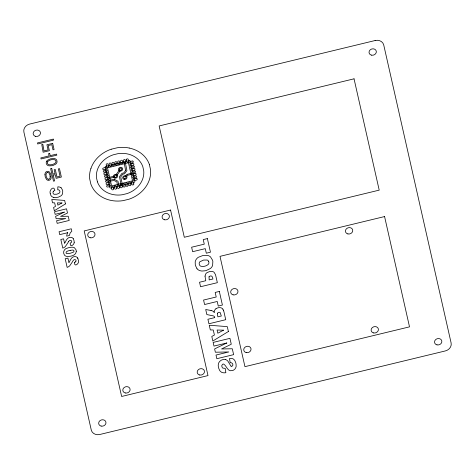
<?xml version="1.0" encoding="UTF-8"?>
<svg xmlns="http://www.w3.org/2000/svg" width="475" height="475" viewBox="0 0 475 475"><rect width="100%" height="100%" fill="white"/><g stroke="black" fill="none" stroke-linecap="round" stroke-linejoin="round"><path stroke-width="0.71" d="M217.437 313.72L217.425 314.147A7.683 6.597 -16 0 0 217.455 314.878L217.9 316.849L221.314 316.023L220.186 312.592A1.199 1.027 -16 0 0 220.062 312.491A1.71 1.467 -16 0 0 218.714 312.366A1.55 1.33 -16 0 0 217.408 313.72M74.165 242.648L74.136 242.903A3.693 3.171 -16 0 1 74.052 243.259C73.37 245.326 69.76 247.653 70.181 243.052A3.913 3.361 -16 0 0 71.09 242.618L71.404 242.345A1.211 1.045 -16 0 0 71.529 242.179C72.473 240.641 69.962 239.554 69.095 240.944A2.434 2.09 -16 0 0 68.97 241.086L68.531 241.692M209.036 276.866L209.178 279.912L212.919 279.003L212.42 277.038L211.696 276.153A2.001 1.716 -16 0 0 210.253 276.022A1.799 1.544 -16 0 0 209.024 276.866M75.442 261.897L75.763 261.63A1.211 1.045 -16 0 0 75.893 261.464C76.837 259.914 74.326 258.839 73.453 260.229A2.434 2.09 -16 0 0 73.328 260.365L72.889 260.977A20.045 17.219 -16 0 0 72.17 262.248L69.724 265.81A6.519 5.599 -16 0 1 67.147 267.389L65.194 258.756L67.907 258.097L68.922 262.586L69.409 261.868A7.184 6.175 -16 0 0 69.617 261.505L70.205 260.33A14.541 12.492 -16 0 1 70.959 258.976L71.725 257.996A4.239 3.64 -16 0 1 72.052 257.688A3.64 3.129 -16 0 1 77.692 257.907M111.221 149.221L117.337 147.743A30.626 26.309 -16 0 1 129.236 148.022M106.311 180.387L108.342 179.894A0.986 0.849 -16 0 1 109.487 180.494A0.986 0.849 -16 0 1 108.716 181.551L106.685 182.044A0.986 0.849 -16 0 1 105.533 181.45A0.986 0.849 -16 0 1 106.311 180.387M133.873 178.089L135.903 177.597A0.986 0.849 -16 0 0 136.681 176.54A0.986 0.849 -16 0 0 135.529 175.94L133.499 176.433A0.986 0.849 -16 0 0 132.727 177.496A0.986 0.849 -16 0 0 133.873 178.089M67.735 232.708L59.737 234.638L59.078 231.735L71.28 228.784L71.82 231.159L70.134 233.017L69.403 235.487L66.672 236.146A11.78 10.117 -16 0 1 67.67 232.685M70.169 250.361L72.639 250.04A2.048 1.758 -16 0 1 72.996 250.088L73.376 250.212A1.247 1.069 -16 0 1 73.898 250.747L73.922 250.83A1.562 1.342 -16 0 1 73.975 251.091L73.975 251.174A1.17 1.003 -16 0 1 73.785 251.732L73.518 252.017A2.072 1.781 -16 0 1 73.239 252.213L70.852 253.08A24.118 20.716 -16 0 1 69.498 253.401L67.349 253.65A2.232 1.918 -16 0 1 66.88 253.579L66.518 253.442A1.182 1.015 -16 0 1 66.049 252.896L66.292 251.869L67.539 251.097A17.646 15.158 -16 0 1 70.175 250.384M211.066 310.502L205.711 309.51L206.851 314.569L212.527 315.721A6.959 5.979 -16 0 1 213.536 315.976L214.005 316.219A2.286 1.959 -16 0 1 214.641 317.223L214.73 317.615L207.913 319.265L208.929 323.76L225.726 319.699L224.04 312.235A22.064 18.953 -16 0 0 223.66 310.834M225.411 359.569C222.057 358.732 218.215 361.428 218.239 364.978A12.754 10.955 -16 0 0 218.447 367.133A20.14 17.296 -16 0 0 218.72 368.273L219.794 370.708L221.303 372.115A6.531 5.611 -16 0 0 224.604 372.833L225.857 372.709L225.203 368.374L222.965 368.131A2.577 2.215 -16 0 1 222.288 367.603L221.7 365.851L222.442 364.396A1.461 1.253 -16 0 1 222.733 364.224A1.52 1.306 -16 0 1 223.054 364.111A1.431 1.229 -16 0 1 223.701 364.088C226.765 365.875 227.531 372.05 232.346 370.571A4.412 3.788 -16 0 0 233.848 369.936L235.107 368.832L235.915 367.3A6.288 5.403 -16 0 0 236.14 366.166L236.069 364.307A18.252 15.675 -16 0 0 235.695 362.556L234.733 360.383L233.712 359.278A4.423 3.8 -16 0 0 232.406 358.619L229.514 358.465L230.179 362.758A4.53 3.889 -16 0 1 230.601 362.734C232.566 362.282 233.943 365.661 231.877 366.314A1.015 0.873 -16 0 1 231.093 366.154M231.082 366.166L230.583 365.619A10.129 8.698 -16 0 1 230.132 364.812L227.958 361.261A5.688 4.887 -16 0 0 225.441 359.516M197.024 268.737L195.51 265.673A16.791 14.422 -16 0 1 195.296 264.777L195.189 262.016A7.535 6.472 -16 0 1 195.498 260.793A7.392 6.353 -16 0 1 197.861 257.61A7.244 6.223 -16 0 1 198.312 257.296L203.009 255.479L207.438 255.378A7.167 6.157 -16 0 1 210.484 256.868L212.533 260.181A14.933 12.825 -16 0 1 212.853 261.493L212.616 265.43A7.362 6.323 -16 0 1 210.348 268.541L206.269 270.507A14.701 12.629 -16 0 1 205.04 270.798L202.071 271.029A7.648 6.567 -16 0 1 200.634 270.827A7.41 6.365 -16 0 1 196.988 268.761M73.198 238.699L73.583 239.442A9.916 8.514 -16 0 1 74.183 242.648M77.562 257.984L77.948 258.727M222.906 309.166L223.66 310.834M208.543 261.214L208.745 261.672A4.679 4.02 -16 0 1 208.869 262.182L208.917 262.675A3.177 2.725 -16 0 1 208.335 264.32C206.459 266.142 203.401 266.855 200.889 266.232A3.171 2.725 -16 0 1 199.565 265.08L199.322 264.456A4.91 4.222 -16 0 1 199.215 263.928L199.203 263.257A3.046 2.618 -16 0 1 199.856 261.784L203.585 260.051L207.237 260.039A3.218 2.767 -16 0 1 208.549 261.214M74.545 262.331C74.118 266.932 77.734 264.605 78.411 262.538A3.693 3.171 -16 0 0 78.494 262.188L78.523 261.933A9.916 8.514 -16 0 0 77.888 258.744M149.334 164.362L150.528 169.64A30.626 26.309 -16 0 1 149.245 180.156A30.911 26.547 -16 0 1 128.98 199.221L122.859 200.688A30.626 26.309 -16 0 1 110.966 200.402A30.911 26.547 -16 0 1 90.85 184.074L89.668 178.79A30.626 26.309 -16 0 1 90.957 168.275M97.411 181.872L96.478 177.757A23.881 20.514 -16 0 1 113.198 154.82L117.966 153.662A23.881 20.514 -16 0 1 142.785 166.559L143.717 170.673A23.881 20.514 -16 0 1 127.003 193.61L122.229 194.762A23.881 20.514 -16 0 1 97.411 181.872M126.356 159.933L126.754 161.69A0.986 0.849 -16 0 0 127.9 162.284A0.986 0.849 -16 0 0 128.672 161.227L128.274 159.469A0.986 0.849 -16 0 0 127.128 158.876A0.986 0.849 -16 0 0 126.356 159.933M50.178 193.307C48.984 190.475 53.776 184.888 54.904 190.356A4.008 3.444 -16 0 0 53.289 191.431M50.136 176.344L50.095 177.733A3.04 2.613 -16 0 1 49.94 178.214L49.649 178.683A1.348 1.158 -16 0 1 48.961 179.128A1.484 1.277 -16 0 1 48.64 179.194M50.136 176.344A12.285 10.551 -16 0 0 49.869 175.002L49.079 173.244A3.159 2.713 -16 0 0 48.824 172.959L48.177 172.556A1.336 1.146 -16 0 0 47.536 172.502M48.664 179.194A1.348 1.158 -16 0 1 48.046 179.128L47.47 178.808A3.07 2.636 -16 0 1 47.12 178.446L46.324 176.688A12.124 10.414 -16 0 1 46.063 175.352L46.111 173.963A3.07 2.636 -16 0 1 46.265 173.482L46.627 172.93A1.336 1.146 -16 0 1 47.251 172.562A1.484 1.271 -16 0 1 47.565 172.496M53.313 191.455A1.835 1.579 -16 0 0 52.986 192.345L52.998 192.767A3.527 3.028 -16 0 0 53.069 193.105L53.141 193.325A2.09 1.793 -16 0 0 54.103 194.287L56.483 194.245A11.774 10.112 -16 0 0 57.16 194.091L59.137 193.206A2.725 2.345 -16 0 0 59.428 192.921L59.517 192.814A2.161 1.858 -16 0 0 59.915 191.746L59.903 191.484A2.987 2.565 -16 0 0 59.85 191.158A2.244 1.93 -16 0 0 58.603 189.881A3.188 2.743 -16 0 0 57.76 189.81L57.849 186.794L59.244 186.972A4.904 4.21 -16 0 1 61.049 187.768M61.043 187.773A4.15 3.562 -16 0 1 61.322 188.017L62.534 190.154A10.729 9.215 -16 0 1 62.718 190.938L62.635 193.456A5.047 4.334 -16 0 1 60.96 195.872L58.377 197.155L55.349 197.648A5.575 4.786 -16 0 1 53.823 197.463M53.835 197.428A5.373 4.619 -16 0 1 51.365 196.127A8.562 7.357 -16 0 1 50.237 193.295M73.328 238.622A3.64 3.129 -16 0 0 67.693 238.402A4.239 3.64 -16 0 0 67.367 238.711L66.607 239.697A14.541 12.492 -16 0 0 65.853 241.045L65.259 242.22A7.184 6.175 -16 0 1 65.051 242.583L64.564 243.307L63.549 238.818L60.83 239.477L62.783 248.098A6.519 5.599 -16 0 0 65.36 246.525L67.806 242.963A20.045 17.219 -16 0 1 68.525 241.692M75.448 261.903A3.913 3.361 -16 0 1 74.539 262.325M211.072 310.49A7.232 6.211 -16 0 1 212.147 310.852L212.248 310.876A6.555 5.629 -16 0 1 213.311 311.363A5.664 4.869 -16 0 1 214.148 312.407M214.207 312.39A6.828 5.86 -16 0 1 214.457 310.656A4.827 4.144 -16 0 1 215.917 308.75M215.971 308.803A4.97 4.269 -16 0 1 220.952 307.818A4.133 3.551 -16 0 1 222.917 309.16M129.224 148.046A30.911 26.547 -16 0 1 149.346 164.356M90.98 168.281A30.911 26.547 -16 0 1 111.215 149.209M76.285 251.317C76.113 255.817 70.235 256.654 66.625 256.375A4.572 3.931 -16 0 1 65.93 256.162L65.698 256.055A3.978 3.414 -16 0 1 64.713 255.354A3.669 3.153 -16 0 1 64.404 254.968C62.439 252.225 64.279 248.478 67.581 248.027A16.233 13.947 -16 0 1 69.451 247.517A11.822 10.153 -16 0 1 72.135 247.208A5.457 4.691 -16 0 1 73.275 247.303A4.245 3.646 -16 0 1 74.427 247.736L76.012 249.785A9.007 7.737 -16 0 1 76.237 250.812L76.285 251.317M44.965 174.39L45.089 176.023A15.105 12.979 -16 0 0 45.321 177.068L46.467 179.384A4.067 3.491 -16 0 0 46.853 179.758L47.69 180.227A2.244 1.93 -16 0 0 48.777 180.328L49.424 180.173A2.238 1.918 -16 0 0 50.35 179.586L50.896 178.778A4.097 3.521 -16 0 0 51.08 178.268L51.11 175.667A15.093 12.967 -16 0 0 50.878 174.628L49.733 172.306A4.097 3.521 -16 0 0 49.353 171.938L48.515 171.457A2.238 1.918 -16 0 0 47.435 171.356L46.782 171.517A2.244 1.93 -16 0 0 45.855 172.098L45.303 172.912A4.067 3.491 -16 0 0 45.119 173.417L44.965 174.39M205.016 276.112L205.776 280.731L199.542 282.239L200.557 286.734L217.354 282.673L215.513 274.651L214.077 272.3A4.222 3.628 -16 0 0 212.171 271.462L209.416 271.629L207.005 272.65A4.679 4.02 -16 0 0 205.74 273.909L205.016 276.112M47.654 161.809L47.583 161.933A2.238 1.918 -16 0 0 47.363 163.079A2.553 2.191 -16 0 0 47.423 163.341A2.25 1.936 -16 0 0 48.106 164.279L48.788 164.611A4.174 3.58 -16 0 0 50.023 164.831L51.959 164.641A9.69 8.324 -16 0 0 52.672 164.463L54.75 163.507A3.747 3.218 -16 0 0 55.278 163.05L55.658 162.569A2.286 1.959 -16 0 0 55.955 161.417L55.937 161.286A2.69 2.31 -16 0 0 55.83 160.894A2.28 1.959 -16 0 0 55.076 159.992L54.524 159.737A3.865 3.319 -16 0 0 53.675 159.547L51.591 159.671A9.619 8.259 -16 0 0 50.873 159.838L49.062 160.55A4.228 3.634 -16 0 0 48.046 161.316L47.654 161.809M46.77 161.12L46.657 161.286A3.45 2.963 -16 0 0 46.223 162.711L46.241 163.091A4.471 3.836 -16 0 0 46.354 163.661L46.562 164.184A3.45 2.963 -16 0 0 47.553 165.258L47.904 165.454A4.566 3.925 -16 0 0 49.168 165.846L52.125 165.692A11.281 9.69 -16 0 0 53.04 165.46L55.652 164.19A4.376 3.758 -16 0 0 56.424 163.406L56.543 163.24A3.479 2.987 -16 0 0 57.077 161.654L56.739 160.164A3.444 2.957 -16 0 0 55.741 159.083L55.195 158.804A4.637 3.978 -16 0 0 54.12 158.507L50.57 158.81L47.672 160.164A4.56 3.913 -16 0 0 47.025 160.787L46.77 161.12M119.296 170.121L116.031 174.658L117.052 175.18L120.317 170.638L119.296 170.121M125.632 170.442L123.874 172.847L121.968 173.357L119.433 176.765L121.066 184.241L122.265 183.962L120.727 176.914L122.698 174.26L124.616 173.749L126.914 170.596L125.388 162.812L124.183 163.073L125.632 170.442M127.08 174.361L125.643 175.999L126.587 176.611L127.751 175.281L131.706 174.283L131.456 173.25L127.08 174.361M65.443 203.923L54.328 210.716L53.592 207.45L55.456 206.465L54.637 202.837L52.541 202.795L51.781 199.447L64.653 200.438L65.443 203.923M228.392 331.508L212.83 341.014L211.797 336.442L214.409 335.065L213.263 329.983L210.324 329.929L209.267 325.238L227.287 326.622L228.392 331.508M61.952 202.973L57.891 205.147L57.38 202.873L61.952 202.973M223.499 330.173L217.823 333.213L217.105 330.036L223.499 330.173M64.297 212.123L55.605 216.351L56.139 218.72L65.74 218.524L56.596 220.738L57.184 223.357L69.184 220.453L68.228 216.25L60.568 216.392L67.498 213.02L66.547 208.816L54.554 211.713L55.147 214.332L64.297 212.123M226.783 342.986L214.617 348.905L215.365 352.224L228.813 351.945L216.006 355.045L216.832 358.708L233.629 354.647L232.293 348.763L221.564 348.965L231.272 344.238L229.942 338.354L213.15 342.416L213.976 346.079L226.783 342.986M375.137 40.523L29.676 124.064A7.404 6.365 -16 0 0 23.881 132.014L91.265 430.006A7.404 6.365 -16 0 0 99.863 434.477L445.324 350.936A7.404 6.365 -16 0 0 451.119 342.986L383.735 44.994A7.404 6.365 -16 0 0 375.137 40.523M53.182 139.127L37.454 142.928L37.691 143.978L53.42 140.173L53.182 139.127M52.678 143.367L46.912 144.756L48.082 149.916L43.979 150.907L42.851 144.358L41.77 144.495L43.13 152.226L49.37 150.718L48.201 145.552L51.834 144.673L52.998 149.839L54.085 149.577L52.678 143.367M354.041 78.826L159.143 125.952L184.312 237.268L379.21 190.137L354.041 78.826M49.673 153.354L48.575 153.621L49.091 155.913L40.838 157.914L41.076 158.959L56.81 155.153L56.572 154.108L50.196 155.652L49.673 153.354M51.722 168.328L50.635 168.589L53.479 181.183L54.566 180.922L53.265 175.162L55.302 174.669L56.127 178.327L61.37 177.056L59.47 168.631L58.383 168.892L60.046 176.249L56.97 176.991L55.272 169.474L54.186 169.735L55.058 173.601L53.022 174.093L51.722 168.328M129.099 160.663L106.032 166.238A1.098 0.944 -16 0 0 105.171 167.42L109.672 187.316A1.098 0.944 -16 0 0 110.942 187.975L134.009 182.4A1.098 0.944 -16 0 0 134.87 181.224L130.37 161.328A1.098 0.944 -16 0 0 129.099 160.663M105.533 167.479L103.502 167.972A0.986 0.849 -16 0 0 102.731 169.035A0.986 0.849 -16 0 0 103.877 169.628L105.907 169.136A0.986 0.849 -16 0 0 106.685 168.079A0.986 0.849 -16 0 0 105.533 167.479M132.163 161.043L130.132 161.536A0.986 0.849 -16 0 0 129.354 162.592A0.986 0.849 -16 0 0 130.506 163.192L132.537 162.699A0.986 0.849 -16 0 0 133.309 161.637A0.986 0.849 -16 0 0 132.163 161.043M128.446 162.765L107.516 167.823L111.595 185.879L132.531 180.815L128.446 162.765M106.097 169.967L104.061 170.46A0.986 0.849 -16 0 0 103.289 171.517A0.986 0.849 -16 0 0 104.435 172.11L106.471 171.618A0.986 0.849 -16 0 0 107.243 170.561A0.986 0.849 -16 0 0 106.097 169.967M132.727 163.525L130.69 164.018A0.986 0.849 -16 0 0 129.918 165.074A0.986 0.849 -16 0 0 131.064 165.674L133.101 165.181A0.986 0.849 -16 0 0 133.873 164.118A0.986 0.849 -16 0 0 132.727 163.525M106.655 172.449L104.625 172.942A0.986 0.849 -16 0 0 103.853 173.998A0.986 0.849 -16 0 0 104.999 174.598L107.035 174.105A0.986 0.849 -16 0 0 107.807 173.042A0.986 0.849 -16 0 0 106.655 172.449M133.285 166.007L131.254 166.499A0.986 0.849 -16 0 0 130.477 167.562A0.986 0.849 -16 0 0 131.628 168.156L133.659 167.663A0.986 0.849 -16 0 0 134.437 166.606A0.986 0.849 -16 0 0 133.285 166.007M107.219 174.931L105.183 175.423A0.986 0.849 -16 0 0 104.411 176.48A0.986 0.849 -16 0 0 105.563 177.08L107.593 176.587A0.986 0.849 -16 0 0 108.365 175.524A0.986 0.849 -16 0 0 107.219 174.931M133.849 168.488L131.812 168.981A0.986 0.849 -16 0 0 131.041 170.044A0.986 0.849 -16 0 0 132.187 170.638L134.223 170.145A0.986 0.849 -16 0 0 134.995 169.088A0.986 0.849 -16 0 0 133.849 168.488M107.783 177.412L105.747 177.905A0.986 0.849 -16 0 0 104.975 178.968A0.986 0.849 -16 0 0 106.121 179.562L108.157 179.069A0.986 0.849 -16 0 0 108.929 178.012A0.986 0.849 -16 0 0 107.783 177.412M134.407 170.976L132.377 171.469A0.986 0.849 -16 0 0 131.605 172.526A0.986 0.849 -16 0 0 132.751 173.12L134.781 172.627A0.986 0.849 -16 0 0 135.559 171.57A0.986 0.849 -16 0 0 134.407 170.976M113.852 176.243L109.084 177.395L109.321 178.428L114.083 177.276L113.852 176.243M134.971 173.458L132.935 173.951A0.986 0.849 -16 0 0 132.163 175.008A0.986 0.849 -16 0 0 133.309 175.607L135.345 175.115A0.986 0.849 -16 0 0 136.117 174.052A0.986 0.849 -16 0 0 134.971 173.458M108.906 182.382L106.869 182.875A0.986 0.849 -16 0 0 106.097 183.932A0.986 0.849 -16 0 0 107.243 184.526L109.28 184.033A0.986 0.849 -16 0 0 110.052 182.976A0.986 0.849 -16 0 0 108.906 182.382M109.464 184.864L107.433 185.357A0.986 0.849 -16 0 0 106.661 186.42A0.986 0.849 -16 0 0 107.807 187.013L109.838 186.521A0.986 0.849 -16 0 0 110.616 185.458A0.986 0.849 -16 0 0 109.464 184.864M136.093 178.422L134.063 178.915A0.986 0.849 -16 0 0 133.285 179.977A0.986 0.849 -16 0 0 134.437 180.571L136.468 180.084A0.986 0.849 -16 0 0 137.239 179.022A0.986 0.849 -16 0 0 136.093 178.428M170.567 210.033L84.2 230.921L121.636 396.471L207.997 375.588L170.567 210.033M207.385 238.592L203.241 239.596L204.268 244.162L191.621 247.22L192.636 251.697L205.283 248.639L206.316 253.205L210.461 252.201L207.385 238.592M384.578 216.558L220.002 256.352L244.946 366.652L409.515 326.853L384.578 216.558M219.331 291.43L215.187 292.434L216.214 296.994L203.573 300.052L204.583 304.528L217.229 301.471L218.263 306.037L222.407 305.033L219.331 291.43M114.243 179.265L109.749 180.251L109.951 181.296L113.958 180.417L116.874 181.967L117.408 184.775L118.613 184.514L117.996 181.266L114.243 179.265M133.796 183.896L133.398 182.139A0.986 0.849 -16 0 0 132.258 181.545A0.986 0.849 -16 0 0 131.486 182.602L131.878 184.359A0.986 0.849 -16 0 0 133.024 184.953A0.986 0.849 -16 0 0 133.796 183.896M125.792 161.922L125.4 160.164A0.986 0.849 -16 0 0 124.248 159.57A0.986 0.849 -16 0 0 123.476 160.633L123.874 162.385A0.986 0.849 -16 0 0 125.02 162.978A0.986 0.849 -16 0 0 125.792 161.922M130.922 184.591L130.524 182.833A0.986 0.849 -16 0 0 129.378 182.24A0.986 0.849 -16 0 0 128.6 183.297L128.998 185.054A0.986 0.849 -16 0 0 130.144 185.648A0.986 0.849 -16 0 0 130.922 184.591M122.912 162.616L122.514 160.865A0.986 0.849 -16 0 0 121.368 160.265A0.986 0.849 -16 0 0 120.597 161.328L120.994 163.079A0.986 0.849 -16 0 0 122.14 163.679A0.986 0.849 -16 0 0 122.912 162.616M128.036 185.286L127.638 183.528A0.986 0.849 -16 0 0 126.498 182.934A0.986 0.849 -16 0 0 125.727 183.991L126.124 185.749A0.986 0.849 -16 0 0 127.264 186.342A0.986 0.849 -16 0 0 128.036 185.286M120.038 163.311L119.641 161.559A0.986 0.849 -16 0 0 118.489 160.96A0.986 0.849 -16 0 0 117.717 162.023L118.115 163.78A0.986 0.849 -16 0 0 119.261 164.374A0.986 0.849 -16 0 0 120.032 163.311M125.163 185.986L124.765 184.223A0.986 0.849 -16 0 0 123.619 183.635A0.986 0.849 -16 0 0 122.841 184.692L123.239 186.449A0.986 0.849 -16 0 0 124.385 187.037A0.986 0.849 -16 0 0 125.163 185.986M117.159 164.012L116.761 162.254A0.986 0.849 -16 0 0 115.615 161.66A0.986 0.849 -16 0 0 114.843 162.717L115.235 164.475A0.986 0.849 -16 0 0 116.387 165.068A0.986 0.849 -16 0 0 117.159 164.012M122.283 186.681L121.885 184.923A0.986 0.849 -16 0 0 120.739 184.33A0.986 0.849 -16 0 0 119.967 185.387L120.365 187.144A0.986 0.849 -16 0 0 121.511 187.738A0.986 0.849 -16 0 0 122.283 186.681M114.279 164.706L113.881 162.949A0.986 0.849 -16 0 0 112.735 162.355A0.986 0.849 -16 0 0 111.963 163.418L112.361 165.169A0.986 0.849 -16 0 0 113.507 165.763A0.986 0.849 -16 0 0 114.279 164.706M119.403 187.376L119.005 185.618A0.986 0.849 -16 0 0 117.859 185.024A0.986 0.849 -16 0 0 117.087 186.081L117.485 187.839A0.986 0.849 -16 0 0 118.631 188.433A0.986 0.849 -16 0 0 119.403 187.376M111.399 165.401L111.002 163.649A0.986 0.849 -16 0 0 109.856 163.05A0.986 0.849 -16 0 0 109.084 164.112L109.482 165.864A0.986 0.849 -16 0 0 110.627 166.464A0.986 0.849 -16 0 0 111.399 165.401M116.523 188.07L116.126 186.313A0.986 0.849 -16 0 0 114.98 185.719A0.986 0.849 -16 0 0 114.208 186.776L114.606 188.533A0.986 0.849 -16 0 0 115.752 189.127A0.986 0.849 -16 0 0 116.523 188.07M108.52 166.096L108.122 164.344A0.986 0.849 -16 0 0 106.976 163.744A0.986 0.849 -16 0 0 106.204 164.807L106.602 166.559A0.986 0.849 -16 0 0 107.748 167.158A0.986 0.849 -16 0 0 108.52 166.096M113.644 188.771L113.246 187.007A0.986 0.849 -16 0 0 112.1 186.42A0.986 0.849 -16 0 0 111.328 187.477L111.726 189.234A0.986 0.849 -16 0 0 112.872 189.822A0.986 0.849 -16 0 0 113.644 188.771M35.619 136.378A3.705 3.183 -16 0 0 40.411 132.382A3.705 3.183 -16 0 0 34.408 130.999A3.705 3.183 -16 0 0 35.619 136.378M101.127 426.093A3.705 3.183 -16 0 0 105.919 422.097A3.705 3.183 -16 0 0 99.916 420.713A3.705 3.183 -16 0 0 101.127 426.093M371.486 55.153A3.705 3.183 -16 0 0 376.277 51.163A3.705 3.183 -16 0 0 370.268 49.78A3.705 3.183 -16 0 0 371.486 55.153M436.994 344.874A3.705 3.183 -16 0 0 441.786 340.878A3.705 3.183 -16 0 0 435.783 339.494A3.705 3.183 -16 0 0 436.994 344.874M120.193 170.21A1.199 1.033 -16 0 0 121.748 168.916A1.199 1.033 -16 0 0 119.801 168.465A1.199 1.033 -16 0 0 120.193 170.21M119.89 171.018A2.161 1.853 -16 0 0 122.681 168.69A2.161 1.853 -16 0 0 119.177 167.883A2.161 1.853 -16 0 0 119.89 171.018M115.128 177.276A1.199 1.033 -16 0 0 116.684 175.982A1.199 1.033 -16 0 0 114.742 175.53A1.199 1.033 -16 0 0 115.128 177.276M114.825 178.083A2.155 1.853 -16 0 0 117.616 175.756A2.155 1.853 -16 0 0 114.119 174.948A2.155 1.853 -16 0 0 114.825 178.083M124.456 178.576A1.199 1.033 -16 0 0 126.012 177.282A1.199 1.033 -16 0 0 124.07 176.831A1.199 1.033 -16 0 0 124.456 178.576M124.147 179.384A2.161 1.853 -16 0 0 126.944 177.056A2.161 1.853 -16 0 0 123.441 176.249A2.161 1.853 -16 0 0 124.147 179.384M90.173 237.767A3.705 3.183 -16 0 0 94.964 233.771A3.705 3.183 -16 0 0 88.962 232.388A3.705 3.183 -16 0 0 90.173 237.767M164.546 219.783A3.705 3.183 -16 0 0 169.338 215.787A3.705 3.183 -16 0 0 163.329 214.409A3.705 3.183 -16 0 0 164.546 219.783M199.637 374.989A3.705 3.183 -16 0 0 204.428 370.993A3.705 3.183 -16 0 0 198.425 369.609A3.705 3.183 -16 0 0 199.637 374.989M125.269 392.973A3.705 3.183 -16 0 0 130.061 388.978A3.705 3.183 -16 0 0 124.052 387.594A3.705 3.183 -16 0 0 125.269 392.973M347.896 233.938A3.705 3.183 -16 0 0 352.688 229.942A3.705 3.183 -16 0 0 346.679 228.558A3.705 3.183 -16 0 0 347.896 233.938M233.136 294.862A3.705 3.183 -16 0 0 237.928 290.866A3.705 3.183 -16 0 0 231.925 289.489A3.705 3.183 -16 0 0 233.136 294.862M246.192 352.598A3.705 3.183 -16 0 0 250.984 348.603A3.705 3.183 -16 0 0 244.975 347.219A3.705 3.183 -16 0 0 246.192 352.598M373.57 332.928A3.705 3.183 -16 0 0 378.361 328.932A3.705 3.183 -16 0 0 372.353 327.548A3.705 3.183 -16 0 0 373.57 332.928"/></g></svg>
